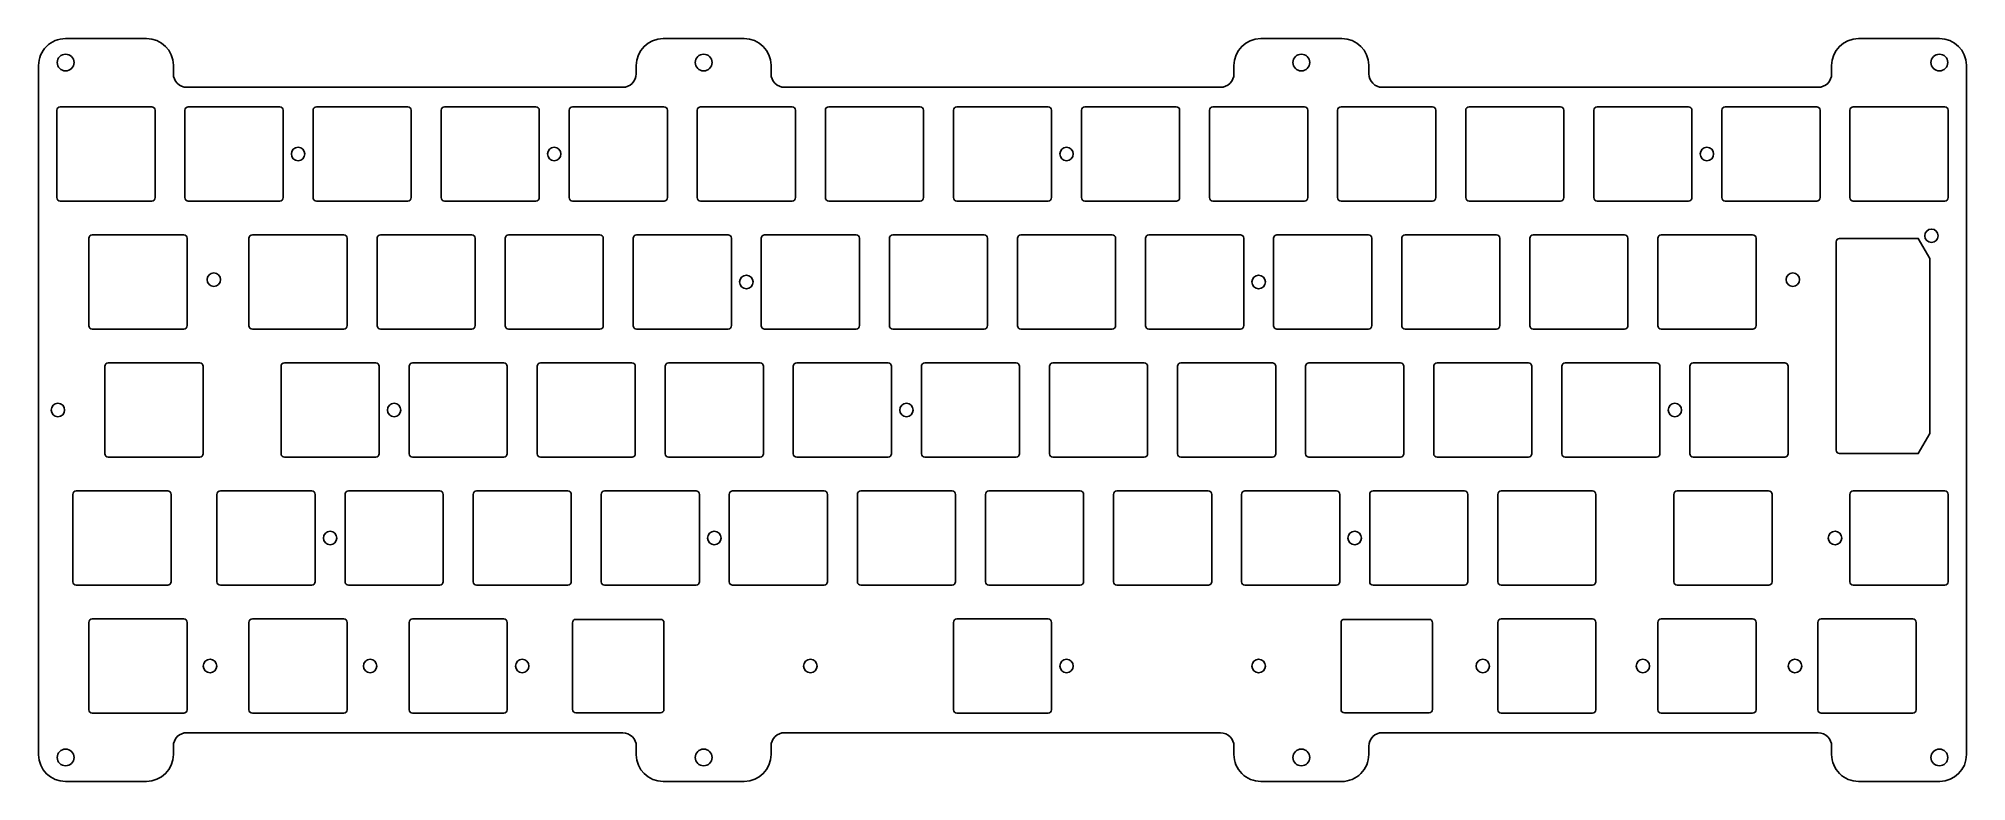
# Model space of a CAD drawing. Header units: millimetres. Extents: x -10 to 277, y -93 to 17.
import ezdxf

# ---------------------------------------------------------------- set-up
doc = ezdxf.new("R2010")
doc.units = ezdxf.units.MM
doc.header["$MEASUREMENT"] = 0
doc.layers.get('0').update_dxf_attribs({"linetype": 'CONTINUOUS'})
doc.layers.add('BLACK', color=7, linetype='CONTINUOUS')
doc.layers.add('Edge.Cuts', color=53, linetype='CONTINUOUS')

msp = doc.modelspace()

# ---------------------------------------------------------------- linework, layer by layer
for points in [[(240.35, 6.5), (240.35, -6.5, 0.4142123908), (240.85, -7), (254.45, -7, 0.4142135624), (254.95, -6.5), (254.95, 6.5, 0.4142135624), (254.45, 7), (240.85, 7, 0.4142123908)], [(259.4, 6.5), (259.4, -6.5, 0.4142123908), (259.9, -7), (273.5, -7, 0.4142135624), (274, -6.5), (274, 6.5, 0.4142135624), (273.5, 7), (259.9, 7, 0.4142123908)], [(257.34375, -44.075), (257.34375, -13.075, -0.4142135624), (257.84375, -12.575), (269.56175, -12.575), (271.29375, -15.575), (271.29375, -41.575), (269.56175, -44.575), (257.84375, -44.575, -0.4142123908)], [(235.59375, -31.6), (235.59375, -44.6, 0.4142123908), (236.09375, -45.1), (249.69375, -45.1, 0.4142135624), (250.19375, -44.6), (250.19375, -31.6, 0.4142135624), (249.69375, -31.1), (236.09375, -31.1, 0.4142123908)], [(-4.91875, -50.65), (-4.91875, -63.65, 0.4142123908), (-4.41875, -64.15), (9.18125, -64.15, 0.4142135624), (9.68125, -63.65), (9.68125, -50.65, 0.4142135624), (9.18125, -50.15), (-4.41875, -50.15, 0.4142123908)], [(16.5125, -50.65), (16.5125, -63.65, 0.4142123908), (17.0125, -64.15), (30.6125, -64.15, 0.4142135624), (31.1125, -63.65), (31.1125, -50.65, 0.4142135624), (30.6125, -50.15), (17.0125, -50.15, 0.4142123908)]]:
    msp.add_lwpolyline(points, format="xyb", close=True)
for centre in [(238.125, 0), (271.51875, -12.175), (233.3625, -38.1), (33.3375, -57.15)]:
    msp.add_circle(centre, 1)
at = {"layer": 'BLACK', "linetype": 'Continuous'}
for p, q in [((-6.025028, 17.175057), (-6.025028, 17.175069)), ((6.025072, 17.175069), (-6.025028, 17.175069)), ((94.925072, 17.175046), (82.865592, 17.175046)), ((183.825072, 17.175023), (171.75858, 17.175023)), ((272.724972, 17.175023), (260.65858, 17.175023)), ((-10.025, 13.175085), (-10.025, -86.224978)), ((10.025, 11.925074), (10.025, 13.19625)), ((10.025, 11.925074), (10.02508, 11.925074)), ((78.875, 13.175085), (78.875, 11.924985)), ((98.925, 11.925074), (98.925, 13.191332)), ((98.925, 11.925074), (98.92508, 11.925074)), ((167.775, 13.174985), (167.775, 11.924985)), ((187.825, 11.925074), (187.825, 13.204649)), ((187.825, 11.925074), (187.82508, 11.925074)), ((256.675, 13.174985), (256.675, 11.924985)), ((276.724973, -89.375115), (276.724973, 13.192189)), ((76.866546, 9.925023), (12.025072, 9.925023)), ((165.766546, 9.925023), (100.925072, 9.925023)), ((254.666546, 9.925023), (189.825072, 9.925023)), ((-7.3, 6.499985), (-7.3, -6.503479)), ((6.799972, 7), (-6.799999, 7)), ((7.299987, 6.499985), (7.3, 6.499985)), ((7.3, -6.500015), (7.3, 6.499985)), ((11.75, 6.499985), (11.75, -6.503479)), ((25.849972, 7), (12.25, 7)), ((26.349987, 6.499985), (26.35, 6.499985)), ((26.35, -6.500015), (26.35, 6.499985)), ((30.8, 6.499985), (30.8, -6.503479)), ((44.899972, 7), (31.3, 7)), ((45.399987, 6.499985), (45.4, 6.499985)), ((45.4, -6.500015), (45.4, 6.499985)), ((49.85, 6.499985), (49.85, -6.503479)), ((63.949972, 7), (50.35, 7)), ((64.449987, 6.499985), (64.45, 6.499985)), ((64.45, -6.500015), (64.45, 6.499985)), ((68.9, 6.499985), (68.9, -6.503479)), ((82.999972, 7), (69.4, 7)), ((83.499987, 6.499985), (83.5, 6.499985)), ((83.5, -6.500015), (83.5, 6.499985)), ((87.95, 6.499985), (87.95, -6.503479)), ((102.049972, 7), (88.45, 7)), ((102.549987, 6.499985), (102.55, 6.499985)), ((102.55, -6.500015), (102.55, 6.499985)), ((107, 6.499985), (107, -6.503479)), ((121.099972, 7), (107.5, 7)), ((121.599987, 6.499985), (121.6, 6.499985)), ((121.6, -6.500015), (121.6, 6.499985)), ((126.05, 6.499985), (126.05, -6.503479)), ((140.149972, 7), (126.55, 7)), ((140.649987, 6.499985), (140.65, 6.499985)), ((140.65, -6.500015), (140.65, 6.499985)), ((145.1, 6.499985), (145.1, -6.503479)), ((159.199972, 7), (145.6, 7)), ((159.699987, 6.499985), (159.7, 6.499985)), ((159.7, -6.500015), (159.7, 6.499985)), ((164.15, 6.499985), (164.15, -6.503479)), ((178.249972, 7), (164.65, 7)), ((178.749987, 6.499985), (178.75, 6.499985)), ((178.75, -6.500015), (178.75, 6.499985)), ((183.2, 6.499985), (183.2, -6.503479)), ((197.299972, 7), (183.7, 7)), ((197.799987, 6.499985), (197.8, 6.499985)), ((197.8, -6.500015), (197.8, 6.499985)), ((202.25, 6.499985), (202.25, -6.503479)), ((216.349972, 7), (202.75, 7)), ((216.849987, 6.499985), (216.85, 6.499985)), ((216.85, -6.500015), (216.85, 6.499985)), ((221.3, 6.499985), (221.3, -6.503479)), ((235.399972, 7), (221.8, 7)), ((235.899987, 6.499985), (235.9, 6.499985)), ((235.9, -6.500015), (235.9, 6.499985)), ((-6.800028, -7), (6.806452, -7)), ((12.249972, -7), (25.856452, -7)), ((31.299972, -7), (44.906452, -7)), ((50.349972, -7), (63.956452, -7)), ((69.399972, -7), (83.006452, -7)), ((88.449972, -7), (102.056452, -7)), ((107.499972, -7), (121.106452, -7)), ((126.549972, -7), (140.156452, -7)), ((145.599972, -7), (159.206452, -7)), ((164.649972, -7), (178.256452, -7)), ((183.699972, -7), (197.306452, -7)), ((202.749972, -7), (216.356452, -7)), ((221.799972, -7), (235.406452, -7)), ((-2.5375, -12.550015), (-2.5375, -25.553479)), ((11.562472, -12.05), (-2.037499, -12.05)), ((12.062487, -12.550015), (12.0625, -12.550015)), ((12.0625, -25.550015), (12.0625, -12.550015)), ((21.275, -12.550015), (21.275, -25.553479)), ((35.374972, -12.05), (21.775, -12.05)), ((35.874987, -12.550015), (35.875, -12.550015)), ((35.875, -25.550015), (35.875, -12.550015)), ((40.325, -12.550015), (40.325, -25.553479)), ((54.424972, -12.05), (40.825, -12.05)), ((54.924987, -12.550015), (54.925, -12.550015)), ((54.925, -25.550015), (54.925, -12.550015)), ((59.375, -12.550015), (59.375, -25.553479)), ((73.474972, -12.05), (59.875, -12.05)), ((73.974987, -12.550015), (73.975, -12.550015)), ((73.975, -25.550015), (73.975, -12.550015)), ((78.425, -12.550015), (78.425, -25.553479)), ((92.524972, -12.05), (78.925, -12.05)), ((93.024987, -12.550015), (93.025, -12.550015)), ((93.025, -25.550015), (93.025, -12.550015)), ((97.475, -12.550015), (97.475, -25.553479)), ((111.574972, -12.05), (97.975, -12.05)), ((112.074987, -12.550015), (112.075, -12.550015)), ((112.075, -25.550015), (112.075, -12.550015)), ((116.525, -12.550015), (116.525, -25.553479)), ((130.624972, -12.05), (117.025, -12.05)), ((131.124987, -12.550015), (131.125, -12.550015)), ((131.125, -25.550015), (131.125, -12.550015)), ((135.575, -12.550015), (135.575, -25.553479)), ((149.674972, -12.05), (136.075, -12.05)), ((150.174987, -12.550015), (150.175, -12.550015)), ((150.175, -25.550015), (150.175, -12.550015)), ((154.625, -12.550015), (154.625, -25.553479)), ((168.724972, -12.05), (155.125, -12.05)), ((169.224987, -12.550015), (169.225, -12.550015)), ((169.225, -25.550015), (169.225, -12.550015)), ((173.675, -12.550015), (173.675, -25.553479)), ((187.774972, -12.05), (174.175, -12.05)), ((188.274987, -12.550015), (188.275, -12.550015)), ((188.275, -25.550015), (188.275, -12.550015)), ((192.725, -12.550015), (192.725, -25.553479)), ((206.824972, -12.05), (193.225, -12.05)), ((207.324987, -12.550015), (207.325, -12.550015)), ((207.325, -25.550015), (207.325, -12.550015)), ((211.775, -12.550015), (211.775, -25.553479)), ((225.874972, -12.05), (212.275, -12.05)), ((226.374987, -12.550015), (226.375, -12.550015)), ((226.375, -25.550015), (226.375, -12.550015)), ((230.825, -12.550015), (230.825, -25.553479)), ((244.924972, -12.05), (231.325, -12.05)), ((245.424987, -12.550015), (245.425, -12.550015)), ((245.425, -25.550015), (245.425, -12.550015)), ((-2.037528, -26.05), (11.568952, -26.05)), ((21.774972, -26.05), (35.381452, -26.05)), ((40.824972, -26.05), (54.431452, -26.05)), ((59.874972, -26.05), (73.481452, -26.05)), ((78.924972, -26.05), (92.531452, -26.05)), ((97.974972, -26.05), (111.581452, -26.05)), ((117.024972, -26.05), (130.631452, -26.05)), ((136.074972, -26.05), (149.681452, -26.05)), ((155.124972, -26.05), (168.731452, -26.05)), ((174.174972, -26.05), (187.781452, -26.05)), ((193.224972, -26.05), (206.831452, -26.05)), ((212.274972, -26.05), (225.881452, -26.05)), ((231.324972, -26.05), (244.931452, -26.05)), ((13.94375, -31.1), (0.343751, -31.1)), ((40.137472, -31.1), (26.5375, -31.1)), ((59.187472, -31.1), (45.5875, -31.1)), ((78.237472, -31.1), (64.6375, -31.1)), ((97.287472, -31.1), (83.6875, -31.1)), ((116.337472, -31.1), (102.7375, -31.1)), ((135.387472, -31.1), (121.7875, -31.1)), ((154.437472, -31.1), (140.8375, -31.1)), ((173.487472, -31.1), (159.8875, -31.1)), ((192.537472, -31.1), (178.9375, -31.1)), ((211.587472, -31.1), (197.9875, -31.1)), ((230.637472, -31.1), (217.0375, -31.1)), ((-0.15625, -31.6), (-0.15625, -44.6)), ((14.44375, -44.6), (14.44375, -31.6)), ((26.0375, -31.600015), (26.0375, -44.603479)), ((40.637487, -31.600015), (40.6375, -31.600015)), ((40.6375, -44.600015), (40.6375, -31.600015)), ((45.0875, -31.600015), (45.0875, -44.603479)), ((59.687487, -31.600015), (59.6875, -31.600015)), ((59.6875, -44.600015), (59.6875, -31.600015)), ((64.1375, -31.600015), (64.1375, -44.603479)), ((78.737487, -31.600015), (78.7375, -31.600015)), ((78.7375, -44.600015), (78.7375, -31.600015)), ((83.1875, -31.600015), (83.1875, -44.603479)), ((97.787487, -31.600015), (97.7875, -31.600015)), ((97.7875, -44.600015), (97.7875, -31.600015)), ((102.2375, -31.600015), (102.2375, -44.603479)), ((116.837487, -31.600015), (116.8375, -31.600015)), ((116.8375, -44.600015), (116.8375, -31.600015)), ((121.2875, -31.600015), (121.2875, -44.603479)), ((135.887487, -31.600015), (135.8875, -31.600015)), ((135.8875, -44.600015), (135.8875, -31.600015)), ((140.3375, -31.600015), (140.3375, -44.603479)), ((154.937487, -31.600015), (154.9375, -31.600015)), ((154.9375, -44.600015), (154.9375, -31.600015)), ((159.3875, -31.600015), (159.3875, -44.603479)), ((173.987487, -31.600015), (173.9875, -31.600015)), ((173.9875, -44.600015), (173.9875, -31.600015)), ((178.4375, -31.600015), (178.4375, -44.603479)), ((193.037487, -31.600015), (193.0375, -31.600015)), ((193.0375, -44.600015), (193.0375, -31.600015)), ((197.4875, -31.600015), (197.4875, -44.603479)), ((212.087487, -31.600015), (212.0875, -31.600015)), ((212.0875, -44.600015), (212.0875, -31.600015)), ((216.5375, -31.600015), (216.5375, -44.603479)), ((231.137487, -31.600015), (231.1375, -31.600015)), ((231.1375, -44.600015), (231.1375, -31.600015)), ((0.343751, -45.1), (13.94375, -45.1)), ((26.537472, -45.1), (40.143952, -45.1)), ((45.587472, -45.1), (59.193952, -45.1)), ((64.637472, -45.1), (78.243952, -45.1)), ((83.687472, -45.1), (97.293952, -45.1)), ((102.737472, -45.1), (116.343952, -45.1)), ((121.787472, -45.1), (135.393952, -45.1)), ((140.837472, -45.1), (154.443952, -45.1)), ((159.887472, -45.1), (173.493952, -45.1)), ((178.937472, -45.1), (192.543952, -45.1)), ((197.987472, -45.1), (211.593952, -45.1)), ((217.037472, -45.1), (230.643952, -45.1)), ((35.5625, -50.650015), (35.5625, -63.653479)), ((49.662472, -50.15), (36.0625, -50.15)), ((50.162487, -50.650015), (50.1625, -50.650015)), ((50.1625, -63.650015), (50.1625, -50.650015)), ((54.6125, -50.650015), (54.6125, -63.653479)), ((68.712472, -50.15), (55.1125, -50.15)), ((69.212487, -50.650015), (69.2125, -50.650015)), ((69.2125, -63.650015), (69.2125, -50.650015)), ((73.6625, -50.650015), (73.6625, -63.653479)), ((87.762472, -50.15), (74.1625, -50.15)), ((88.262487, -50.650015), (88.2625, -50.650015)), ((88.2625, -63.650015), (88.2625, -50.650015)), ((92.7125, -50.650015), (92.7125, -63.653479)), ((106.812472, -50.15), (93.2125, -50.15)), ((107.312487, -50.650015), (107.3125, -50.650015)), ((107.3125, -63.650015), (107.3125, -50.650015)), ((111.7625, -50.650015), (111.7625, -63.653479)), ((125.862472, -50.15), (112.2625, -50.15)), ((126.362487, -50.650015), (126.3625, -50.650015)), ((126.3625, -63.650015), (126.3625, -50.650015)), ((130.8125, -50.650015), (130.8125, -63.653479)), ((144.912472, -50.15), (131.3125, -50.15)), ((145.412487, -50.650015), (145.4125, -50.650015)), ((145.4125, -63.650015), (145.4125, -50.650015)), ((149.8625, -50.650015), (149.8625, -63.653479)), ((163.962472, -50.15), (150.3625, -50.15)), ((164.462487, -50.650015), (164.4625, -50.650015)), ((164.4625, -63.650015), (164.4625, -50.650015)), ((168.9125, -50.650015), (168.9125, -63.653479)), ((183.012472, -50.15), (169.4125, -50.15)), ((183.512487, -50.650015), (183.5125, -50.650015)), ((183.5125, -63.650015), (183.5125, -50.650015)), ((187.9625, -50.650015), (187.9625, -63.653479)), ((202.062472, -50.15), (188.4625, -50.15)), ((202.562487, -50.650015), (202.5625, -50.650015)), ((202.5625, -63.650015), (202.5625, -50.650015)), ((207.0125, -50.650015), (207.0125, -63.653479)), ((221.112472, -50.15), (207.5125, -50.15)), ((221.612487, -50.650015), (221.6125, -50.650015)), ((221.6125, -63.650015), (221.6125, -50.650015)), ((233.20625, -50.652003), (233.20625, -63.652051)), ((247.306162, -50.152051), (233.70625, -50.152051)), ((247.80625, -63.651903), (247.80625, -50.644041)), ((259.397462, -50.652003), (259.397462, -63.652003)), ((273.497462, -50.152003), (259.897462, -50.152003)), ((273.997462, -63.652003), (273.997462, -50.652003)), ((36.062472, -64.15), (49.668952, -64.15)), ((55.112472, -64.15), (68.718952, -64.15)), ((74.162472, -64.15), (87.768952, -64.15)), ((93.212472, -64.15), (106.818952, -64.15)), ((112.262472, -64.15), (125.868952, -64.15)), ((131.312472, -64.15), (144.918952, -64.15)), ((150.362472, -64.15), (163.968952, -64.15)), ((169.412472, -64.15), (183.018952, -64.15)), ((188.462472, -64.15), (202.068952, -64.15)), ((207.512472, -64.15), (221.118952, -64.15)), ((233.706262, -64.152051), (247.312407, -64.152051)), ((259.897462, -64.152003), (273.497462, -64.152003)), ((-10.025, -86.224978), (-10.024928, -89.415402)), ((10.025, -89.375015), (10.025, -88.125015)), ((12.036561, -86.124977), (76.874972, -86.124977)), ((78.875, -88.145991), (78.875, -89.404748)), ((98.925, -89.375015), (98.925, -88.125015)), ((100.936734, -86.124977), (165.774972, -86.124977)), ((167.775, -88.145991), (167.775, -89.374926)), ((187.825, -89.375015), (187.825, -88.125015)), ((189.836734, -86.124977), (254.674972, -86.124977)), ((256.675, -88.145991), (256.675, -89.374926)), ((167.77508, -89.374926), (167.775, -89.374926)), ((256.67508, -89.374926), (256.675, -89.374926)), ((-6.024928, -93.375023), (6.0373, -93.375023)), ((82.875072, -93.375), (94.943302, -93.375)), ((171.775072, -93.374977), (183.81337, -93.374977)), ((260.675072, -93.374977), (272.742507, -93.374977))]:
    msp.add_line(p, q, dxfattribs=at)
at = {"layer": 'BLACK'}
for centre, radius in [((-6, 13.600046), 1.25), ((88.9, 13.600046), 1.25), ((177.8, 13.600046), 1.25), ((272.7, 13.600046), 1.25), ((28.575, 0), 1), ((66.675, 0), 1), ((142.875, 0), 1), ((16.04875, -18.7), 1), ((95.25, -19.05), 1), ((171.45, -19.05), 1), ((250.9012, -18.7), 1), ((-7.14375, -38.1), 1), ((42.8625, -38.1), 1), ((119.0625, -38.1), 1), ((90.4875, -57.15), 1), ((185.7375, -57.15), 1), ((257.175, -57.15), 1), ((-6, -89.8), 1.25), ((88.9, -89.8), 1.25), ((177.8, -89.8), 1.25), ((272.7, -89.8), 1.25)]:
    msp.add_circle(centre, radius, dxfattribs=at)
for centre, radius, start, end in [((-6.025048, 13.175105), 3.999952, 89.99971352, 180.00028648), ((6.024972, 13.174985), 4.000084, 0.30459369, 89.99856764), ((82.874972, 13.175085), 3.999972, 90.13435967, 180), ((94.924972, 13.174985), 4.000061, 0.23415058, 89.99856763), ((171.775072, 13.174985), 4.000072, 90.23622692, 180), ((183.824972, 13.174885), 4.000138, 0.42632704, 89.99856765), ((260.675072, 13.174985), 4.000072, 90.23622692, 180), ((272.724872, 13.174885), 4.000138, 0.24785374, 89.99856765), ((12.025072, 11.924985), 1.999962, 179.99745033, 270), ((76.875072, 11.924985), 1.999928, 269.75574493, 0), ((100.925072, 11.924985), 1.999962, 179.99745033, 270), ((165.775072, 11.924985), 1.999928, 269.75574493, 0), ((189.825072, 11.924985), 1.999962, 179.99745033, 270), ((254.675072, 11.924985), 1.999928, 269.75574493, 0), ((-6.800028, 6.499985), 0.499972, 89.99667694, 180), ((6.799972, 6.499985), 0.500015, 0, 90), ((12.249972, 6.499985), 0.499972, 89.99679153, 180), ((25.849972, 6.499985), 0.500015, 0, 90), ((31.299972, 6.499985), 0.499972, 89.99679153, 180), ((44.899972, 6.499985), 0.500015, 0, 90), ((50.349972, 6.499985), 0.499972, 89.99679153, 180), ((63.949972, 6.499985), 0.500015, 0, 90), ((69.399972, 6.499985), 0.499972, 89.99679153, 180), ((82.999972, 6.499985), 0.500015, 0, 90), ((88.449972, 6.499985), 0.499972, 89.99679153, 180), ((102.049972, 6.499985), 0.500015, 0, 90), ((107.499972, 6.499985), 0.499972, 89.99679153, 180), ((121.099972, 6.499985), 0.500015, 0, 90), ((126.549972, 6.499985), 0.499972, 89.99679153, 180), ((140.149972, 6.499985), 0.500015, 0, 90), ((145.599972, 6.499985), 0.499972, 89.99679153, 180), ((159.199972, 6.499985), 0.500015, 0, 90), ((164.649972, 6.499985), 0.499972, 89.99679153, 180), ((178.249972, 6.499985), 0.500015, 0, 90), ((183.699972, 6.499985), 0.499972, 89.99679153, 180), ((197.299972, 6.499985), 0.500015, 0, 90), ((202.749972, 6.499985), 0.499972, 89.99679153, 180), ((216.349972, 6.499985), 0.500015, 0, 90), ((221.799972, 6.499985), 0.499972, 89.99679153, 180), ((235.399972, 6.499985), 0.500015, 0, 90), ((-6.800028, -6.500015), 0.499985, 180.39696104, 270), ((6.799972, -6.500015), 0.500028, 270.74253401, 0), ((12.249972, -6.500015), 0.499985, 180.39696104, 270), ((25.849972, -6.500015), 0.500028, 270.74253401, 0), ((31.299972, -6.500015), 0.499985, 180.39696104, 270), ((44.899972, -6.500015), 0.500028, 270.74253401, 0), ((50.349972, -6.500015), 0.499985, 180.39696104, 270), ((63.949972, -6.500015), 0.500028, 270.74253401, 0), ((69.399972, -6.500015), 0.499985, 180.39696104, 270), ((82.999972, -6.500015), 0.500028, 270.74253401, 0), ((88.449972, -6.500015), 0.499985, 180.39696104, 270), ((102.049972, -6.500015), 0.500028, 270.74253401, 0), ((107.499972, -6.500015), 0.499985, 180.39696104, 270), ((121.099972, -6.500015), 0.500028, 270.74253401, 0), ((126.549972, -6.500015), 0.499985, 180.39696104, 270), ((140.149972, -6.500015), 0.500028, 270.74253401, 0), ((145.599972, -6.500015), 0.499985, 180.39696104, 270), ((159.199972, -6.500015), 0.500028, 270.74253401, 0), ((164.649972, -6.500015), 0.499985, 180.39696104, 270), ((178.249972, -6.500015), 0.500028, 270.74253401, 0), ((183.699972, -6.500015), 0.499985, 180.39696104, 270), ((197.299972, -6.500015), 0.500028, 270.74253401, 0), ((202.749972, -6.500015), 0.499985, 180.39696104, 270), ((216.349972, -6.500015), 0.500028, 270.74253401, 0), ((221.799972, -6.500015), 0.499985, 180.39696104, 270), ((235.399972, -6.500015), 0.500028, 270.74253401, 0), ((-2.037528, -12.550015), 0.499972, 89.99667694, 180), ((11.562472, -12.550015), 0.500015, 0, 90), ((21.774972, -12.550015), 0.499972, 89.99679153, 180), ((35.374972, -12.550015), 0.500015, 0, 90), ((40.824972, -12.550015), 0.499972, 89.99679153, 180), ((54.424972, -12.550015), 0.500015, 0, 90), ((59.874972, -12.550015), 0.499972, 89.99679153, 180), ((73.474972, -12.550015), 0.500015, 0, 90), ((78.924972, -12.550015), 0.499972, 89.99679153, 180), ((92.524972, -12.550015), 0.500015, 0, 90), ((97.974972, -12.550015), 0.499972, 89.99679153, 180), ((111.574972, -12.550015), 0.500015, 0, 90), ((117.024972, -12.550015), 0.499972, 89.99679153, 180), ((130.624972, -12.550015), 0.500015, 0, 90), ((136.074972, -12.550015), 0.499972, 89.99679153, 180), ((149.674972, -12.550015), 0.500015, 0, 90), ((155.124972, -12.550015), 0.499972, 89.99679153, 180), ((168.724972, -12.550015), 0.500015, 0, 90), ((174.174972, -12.550015), 0.499972, 89.99679153, 180), ((187.774972, -12.550015), 0.500015, 0, 90), ((193.224972, -12.550015), 0.499972, 89.99679153, 180), ((206.824972, -12.550015), 0.500015, 0, 90), ((212.274972, -12.550015), 0.499972, 89.99679153, 180), ((225.874972, -12.550015), 0.500015, 0, 90), ((231.324972, -12.550015), 0.499972, 89.99679153, 180), ((244.924972, -12.550015), 0.500015, 0, 90), ((-2.037528, -25.550015), 0.499985, 180.39696104, 270), ((11.562472, -25.550015), 0.500028, 270.74253401, 0), ((21.774972, -25.550015), 0.499985, 180.39696104, 270), ((35.374972, -25.550015), 0.500028, 270.74253401, 0), ((40.824972, -25.550015), 0.499985, 180.39696104, 270), ((54.424972, -25.550015), 0.500028, 270.74253401, 0), ((59.874972, -25.550015), 0.499985, 180.39696104, 270), ((73.474972, -25.550015), 0.500028, 270.74253401, 0), ((78.924972, -25.550015), 0.499985, 180.39696104, 270), ((92.524972, -25.550015), 0.500028, 270.74253401, 0), ((97.974972, -25.550015), 0.499985, 180.39696104, 270), ((111.574972, -25.550015), 0.500028, 270.74253401, 0), ((117.024972, -25.550015), 0.499985, 180.39696104, 270), ((130.624972, -25.550015), 0.500028, 270.74253401, 0), ((136.074972, -25.550015), 0.499985, 180.39696104, 270), ((149.674972, -25.550015), 0.500028, 270.74253401, 0), ((155.124972, -25.550015), 0.499985, 180.39696104, 270), ((168.724972, -25.550015), 0.500028, 270.74253401, 0), ((174.174972, -25.550015), 0.499985, 180.39696104, 270), ((187.774972, -25.550015), 0.500028, 270.74253401, 0), ((193.224972, -25.550015), 0.499985, 180.39696104, 270), ((206.824972, -25.550015), 0.500028, 270.74253401, 0), ((212.274972, -25.550015), 0.499985, 180.39696104, 270), ((225.874972, -25.550015), 0.500028, 270.74253401, 0), ((231.324972, -25.550015), 0.499985, 180.39696104, 270), ((244.924972, -25.550015), 0.500028, 270.74253401, 0), ((0.343751, -31.600001), 0.500001, 90, 179.99988541), ((13.94375, -31.6), 0.5, 0, 90), ((26.537472, -31.600015), 0.499972, 89.99679153, 180), ((40.137472, -31.600015), 0.500015, 0, 90), ((45.587472, -31.600015), 0.499972, 89.99679153, 180), ((59.187472, -31.600015), 0.500015, 0, 90), ((64.637472, -31.600015), 0.499972, 89.99679153, 180), ((78.237472, -31.600015), 0.500015, 0, 90), ((83.687472, -31.600015), 0.499972, 89.99679153, 180), ((97.287472, -31.600015), 0.500015, 0, 90), ((102.737472, -31.600015), 0.499972, 89.99679153, 180), ((116.337472, -31.600015), 0.500015, 0, 90), ((121.787472, -31.600015), 0.499972, 89.99679153, 180), ((135.387472, -31.600015), 0.500015, 0, 90), ((140.837472, -31.600015), 0.499972, 89.99679153, 180), ((154.437472, -31.600015), 0.500015, 0, 90), ((159.887472, -31.600015), 0.499972, 89.99679153, 180), ((173.487472, -31.600015), 0.500015, 0, 90), ((178.937472, -31.600015), 0.499972, 89.99679153, 180), ((192.537472, -31.600015), 0.500015, 0, 90), ((197.987472, -31.600015), 0.499972, 89.99679153, 180), ((211.587472, -31.600015), 0.500015, 0, 90), ((217.037472, -31.600015), 0.499972, 89.99679153, 180), ((230.637472, -31.600015), 0.500015, 0, 90), ((0.343751, -44.599999), 0.500001, 180.00011459, 270), ((13.94375, -44.6), 0.5, 270, 0), ((26.537472, -44.600015), 0.499985, 180.39696104, 270), ((40.137472, -44.600015), 0.500028, 270.74253401, 0), ((45.587472, -44.600015), 0.499985, 180.39696104, 270), ((59.187472, -44.600015), 0.500028, 270.74253401, 0), ((64.637472, -44.600015), 0.499985, 180.39696104, 270), ((78.237472, -44.600015), 0.500028, 270.74253401, 0), ((83.687472, -44.600015), 0.499985, 180.39696104, 270), ((97.287472, -44.600015), 0.500028, 270.74253401, 0), ((102.737472, -44.600015), 0.499985, 180.39696104, 270), ((116.337472, -44.600015), 0.500028, 270.74253401, 0), ((121.787472, -44.600015), 0.499985, 180.39696104, 270), ((135.387472, -44.600015), 0.500028, 270.74253401, 0), ((140.837472, -44.600015), 0.499985, 180.39696104, 270), ((154.437472, -44.600015), 0.500028, 270.74253401, 0), ((159.887472, -44.600015), 0.499985, 180.39696104, 270), ((173.487472, -44.600015), 0.500028, 270.74253401, 0), ((178.937472, -44.600015), 0.499985, 180.39696104, 270), ((192.537472, -44.600015), 0.500028, 270.74253401, 0), ((197.987472, -44.600015), 0.499985, 180.39696104, 270), ((211.587472, -44.600015), 0.500028, 270.74253401, 0), ((217.037472, -44.600015), 0.499985, 180.39696104, 270), ((230.637472, -44.600015), 0.500028, 270.74253401, 0), ((36.062472, -50.650015), 0.499972, 89.99679153, 180), ((49.662472, -50.650015), 0.500015, 0, 90), ((55.112472, -50.650015), 0.499972, 89.99679153, 180), ((68.712472, -50.650015), 0.500015, 0, 90), ((74.162472, -50.650015), 0.499972, 89.99679153, 180), ((87.762472, -50.650015), 0.500015, 0, 90), ((93.212472, -50.650015), 0.499972, 89.99679153, 180), ((106.812472, -50.650015), 0.500015, 0, 90), ((112.262472, -50.650015), 0.499972, 89.99679153, 180), ((125.862472, -50.650015), 0.500015, 0, 90), ((131.312472, -50.650015), 0.499972, 89.99679153, 180), ((144.912472, -50.650015), 0.500015, 0, 90), ((150.362472, -50.650015), 0.499972, 89.99679153, 180), ((163.962472, -50.650015), 0.500015, 0, 90), ((169.412472, -50.650015), 0.499972, 89.99679153, 180), ((183.012472, -50.650015), 0.500015, 0, 90), ((188.462472, -50.650015), 0.499972, 89.99679153, 180), ((202.062472, -50.650015), 0.500015, 0, 90), ((207.512472, -50.650015), 0.499972, 89.99679153, 180), ((221.112472, -50.650015), 0.500015, 0, 90), ((233.706162, -50.652003), 0.499912, 89.98991497, 180), ((247.306162, -50.652203), 0.500152, 0.9350487, 90), ((259.897462, -50.652003), 0.5, 90, 180), ((273.497462, -50.652003), 0.5, 0, 90), ((36.062472, -63.650015), 0.499985, 180.39696104, 270), ((49.662472, -63.650015), 0.500028, 270.74253401, 0), ((55.112472, -63.650015), 0.499985, 180.39696104, 270), ((68.712472, -63.650015), 0.500028, 270.74253401, 0), ((74.162472, -63.650015), 0.499985, 180.39696104, 270), ((87.762472, -63.650015), 0.500028, 270.74253401, 0), ((93.212472, -63.650015), 0.499985, 180.39696104, 270), ((106.812472, -63.650015), 0.500028, 270.74253401, 0), ((112.262472, -63.650015), 0.499985, 180.39696104, 270), ((125.862472, -63.650015), 0.500028, 270.74253401, 0), ((131.312472, -63.650015), 0.499985, 180.39696104, 270), ((144.912472, -63.650015), 0.500028, 270.74253401, 0), ((150.362472, -63.650015), 0.499985, 180.39696104, 270), ((163.962472, -63.650015), 0.500028, 270.74253401, 0), ((169.412472, -63.650015), 0.499985, 180.39696104, 270), ((183.012472, -63.650015), 0.500028, 270.74253401, 0), ((188.462472, -63.650015), 0.499985, 180.39696104, 270), ((202.062472, -63.650015), 0.500028, 270.74253401, 0), ((207.512472, -63.650015), 0.499985, 180.39696104, 270), ((221.112472, -63.650015), 0.500028, 270.74253401, 0), ((233.706262, -63.652103), 0.499948, 179.99404138, 270), ((247.306062, -63.651903), 0.500188, 270.7268293, 0), ((259.897462, -63.652003), 0.5, 180, 270), ((273.497462, -63.652003), 0.5, 270, 0), ((12.025072, -88.125015), 2.000072, 89.67087427, 180), ((76.874972, -88.125115), 2.000138, 359.40197674, 90), ((100.925072, -88.125015), 2.000072, 89.66591844, 180), ((165.774972, -88.125115), 2.000138, 359.40197674, 90), ((189.825072, -88.125015), 2.000072, 89.66591844, 180), ((254.674972, -88.125115), 2.000138, 359.40197674, 90), ((-6.024828, -89.374715), 4.000308, 180.58276368, 269.99856772), ((6.024972, -89.375015), 4.000028, 270.17658468, 0), ((82.875172, -89.374715), 4.000285, 180.43016446, 269.99856771), ((94.924972, -89.375015), 4.000028, 270.26255706, 0), ((171.775072, -89.375015), 3.999962, 179.99872517, 270), ((183.825072, -89.375015), 3.999928, 269.83238008, 0), ((260.675072, -89.375015), 3.999962, 179.99872517, 270), ((272.724972, -89.375015), 4.000001, 270.25117115, 359.99856761)]:
    msp.add_arc(centre, radius, start, end, dxfattribs=at)
at = {"layer": 'Edge.Cuts', "linetype": 'CONTINUOUS'}
for p, q in [((-2.5375, -69.700001), (-2.5375, -82.699999)), ((11.5625, -69.2), (-2.037499, -69.2)), ((12.0625, -82.7), (12.0625, -69.7)), ((21.275, -69.7), (21.275, -82.7)), ((35.375, -69.2), (21.775, -69.2)), ((35.875, -82.7), (35.875, -69.7)), ((45.0875, -69.7), (45.0875, -82.7)), ((59.1875, -69.2), (45.5875, -69.2)), ((59.6875, -82.7), (59.6875, -69.7)), ((69.3934, -69.75), (69.3934, -82.65)), ((82.4934, -69.25), (69.8934, -69.25)), ((82.9934, -82.65), (82.9934, -69.75)), ((126.05, -69.7), (126.05, -82.7)), ((140.15, -69.2), (126.55, -69.2)), ((140.65, -82.7), (140.65, -69.7)), ((183.7, -82.65), (183.7, -69.75)), ((184.2, -69.25), (196.8, -69.25)), ((197.3, -69.75), (197.3, -82.65)), ((207.0125, -69.7), (207.0125, -82.7)), ((221.1125, -69.2), (207.5125, -69.2)), ((221.6125, -82.7), (221.6125, -69.7)), ((230.825, -69.7), (230.825, -82.7)), ((244.925, -69.2), (231.325, -69.2)), ((245.425, -82.7), (245.425, -69.7)), ((254.6375, -69.7), (254.6375, -82.7)), ((268.7375, -69.2), (255.1375, -69.2)), ((269.2375, -82.7), (269.2375, -69.7)), ((69.8934, -83.15), (82.4934, -83.15)), ((196.8, -83.15), (184.2, -83.15)), ((-2.037499, -83.2), (11.5625, -83.2)), ((21.775, -83.2), (35.375, -83.2)), ((45.5875, -83.2), (59.1875, -83.2)), ((126.55, -83.2), (140.15, -83.2)), ((207.5125, -83.2), (221.1125, -83.2)), ((231.325, -83.2), (244.925, -83.2)), ((255.1375, -83.2), (268.7375, -83.2))]:
    msp.add_line(p, q, dxfattribs=at)
at = {"layer": 'Edge.Cuts'}
for centre in [(15.478125, -76.2), (39.290625, -76.2), (61.9125, -76.2), (104.775, -76.2), (142.875, -76.2), (171.45, -76.2), (204.7875, -76.2), (228.6, -76.2), (251.221875, -76.2)]:
    msp.add_circle(centre, 1, dxfattribs=at)
for centre, radius, start, end in [((-2.037478, -69.700041), 0.500022, 90.00240623, 179.99541654), ((11.562522, -69.700041), 0.500041, 0.00469846, 90.00252081), ((21.775022, -69.700041), 0.500022, 90.00252081, 179.99530195), ((35.375022, -69.700041), 0.500041, 0.00469846, 90.00252081), ((45.587522, -69.700041), 0.500022, 90.00252081, 179.99530195), ((59.187522, -69.700041), 0.500041, 0.00469846, 90.00252081), ((69.893422, -69.750041), 0.500022, 90.00252081, 179.99530195), ((82.493422, -69.750041), 0.500041, 0.00469846, 90.00252081), ((126.550022, -69.700041), 0.500022, 90.00252081, 179.99530195), ((140.150022, -69.700041), 0.500041, 0.00469846, 90.00252081), ((184.200022, -69.750041), 0.500022, 90.00252081, 179.99530195), ((196.800022, -69.750041), 0.500041, 0.00469846, 90.00252081), ((207.512522, -69.700041), 0.500022, 90.00252081, 179.99530195), ((221.112522, -69.700041), 0.500041, 0.00469846, 90.00252081), ((231.325022, -69.700041), 0.500022, 90.00252081, 179.99530195), ((244.925022, -69.700041), 0.500041, 0.00469846, 90.00252081), ((255.137522, -69.700041), 0.500022, 90.00252081, 179.99530195), ((268.737522, -69.700041), 0.500041, 0.00469846, 90.00252081), ((-2.037478, -82.700041), 0.499959, -180.00481263, -90.00240662), ((11.562522, -82.700041), 0.499978, -90.00252122, 0.00469846), ((21.775022, -82.700041), 0.499959, -180.00469805, -90.00252122), ((35.375022, -82.700041), 0.499978, -90.00252122, 0.00469846), ((45.587522, -82.700041), 0.499959, -180.00469805, -90.00252122), ((59.187522, -82.700041), 0.499978, -90.00252122, 0.00469846), ((69.893422, -82.650041), 0.499959, -180.00469805, -90.00252122), ((82.493422, -82.650041), 0.499978, -90.00252122, 0.00469846), ((126.550022, -82.700041), 0.499959, -180.00469805, -90.00252122), ((140.150022, -82.700041), 0.499978, -90.00252122, 0.00469846), ((184.200022, -82.650041), 0.499959, -180.00469805, -90.00252122), ((196.800022, -82.650041), 0.499978, -90.00252122, 0.00469846), ((207.512522, -82.700041), 0.499959, -180.00469805, -90.00252122), ((221.112522, -82.700041), 0.499978, -90.00252122, 0.00469846), ((231.325022, -82.700041), 0.499959, -180.00469805, -90.00252122), ((244.925022, -82.700041), 0.499978, -90.00252122, 0.00469846), ((255.137522, -82.700041), 0.499959, -180.00469805, -90.00252122), ((268.737522, -82.700041), 0.499978, -90.00252122, 0.00469846)]:
    msp.add_arc(centre, radius, start, end, dxfattribs=at)

doc.saveas('drawing.dxf')
